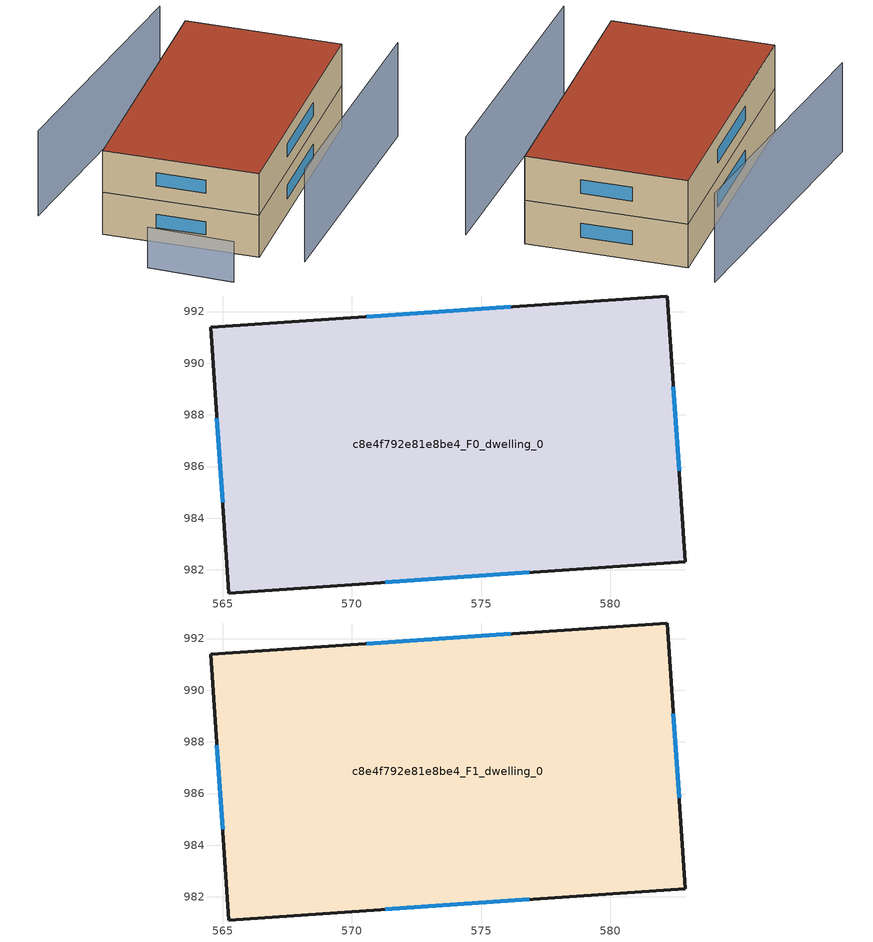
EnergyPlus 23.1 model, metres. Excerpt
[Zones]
c8e4f792e81e8be4_F0_dwelling_0
 floor ground (EU_floor_Construction): 582.2,992.6 582.91,982.32 565.23,981.11 564.53,991.39 z0
 wall outside (EU_wall_Construction): 582.2,992.6 564.53,991.39 565.23,981.11 582.91,982.32 582.2,992.6 z0:3
 window (EU_Window_Construction): 576.15,992.19 570.58,991.8 / 582.67,985.84 582.45,989.08 / 571.29,981.52 576.86,981.9 / 564.77,987.87 564.99,984.63 z1.03:1.97
c8e4f792e81e8be4_F1_dwelling_0
 floor to c8e4f792e81e8be4_F0_dwelling_0 (EU_floor_Construction): 582.2,992.6 582.91,982.32 565.23,981.11 564.53,991.39 z3
 wall outside (EU_wall_Construction): 582.2,992.6 564.53,991.39 565.23,981.11 582.91,982.32 582.2,992.6 z3:6
 window (EU_Window_Construction): 576.15,992.19 570.58,991.8 / 582.67,985.84 582.45,989.08 / 571.29,981.52 576.86,981.9 / 564.77,987.87 564.99,984.63 z4.03:4.97
 roof outside (EU_roof_Construction): 582.91,982.32 582.2,992.6 564.53,991.39 565.23,981.11 z6
shading: 565.7,978.22 583.13,978.62 z0:6.7; 561.45,987.18 561.63,981.45 z0:2.9; 583.28,994.74 565.32,996.04 z0:6.1
[Building]
EU S2 Campaign: North Axis=0; Terrain=City; Solar Distribution=FullExterior
[Site:Location]
Cape.Town.Intl.AP: Latitude=-33.965; Longitude=18.602; Time Zone=2; Elevation=46
[SizingPeriod:WeatherFileDays]
AnnualSizingPeriod: Begin Month=1; Begin Day of Month=1; End Month=12; End Day of Month=31; Day of Week for Start Day=Monday; Use Weather File Daylight Saving Period=No; Use Weather File Rain and Snow Indicators=No
[MATERIAL]
EU_InternalMass_Material: Roughness=MediumRough; Thickness=0.1; Conductivity=1; Density=1800; Specific Heat=900; Thermal Absorptance=0.9; Solar Absorptance=0.7; Visible Absorptance=0.7
[MATERIAL:NOMASS] Roughness=MediumRough; Thermal Absorptance=0.9; Solar Absorptance=0.7; Visible Absorptance=0.7
Name | Thermal Resistance
EU_wall_NoMass | 0.493876
EU_roof_NoMass | 0.449382
EU_floor_NoMass | 1.25
[WINDOWMATERIAL:SIMPLEGLAZINGSYSTEM]
EU_Window_SimpleGlazing: UFactor=4.4; Solar Heat Gain Coefficient=0.85; Visible Transmittance=0.85
[CONSTRUCTION]
EU_wall_Construction: EU_wall_NoMass
EU_roof_Construction: EU_roof_NoMass
EU_floor_Construction: EU_floor_NoMass
EU_Window_Construction: EU_Window_SimpleGlazing
EU_InternalMass_Construction: EU_InternalMass_Material
[ZONE] Type=1; Multiplier=1; Ceiling Height=autocalculate; Floor Area=autocalculate; Part of Total Floor Area=Yes
Name | Volume
c8e4f792e81e8be4_F0_dwelling_0 | 547.911
c8e4f792e81e8be4_F1_dwelling_0 | 547.912
[INTERNALMASS] Construction=EU_InternalMass_Construction; Surface Area=182.637
Name | Zone or ZoneList
c8e4f792e81e8be4_F0_dwelling_0_EU_InternalMass | c8e4f792e81e8be4_F0_dwelling_0
c8e4f792e81e8be4_F1_dwelling_0_EU_InternalMass | c8e4f792e81e8be4_F1_dwelling_0
[OTHEREQUIPMENT] Fuel Type=Electricity; Design Level Calculation Method=Watts/Area; Power per Zone Floor Area=1; Fraction Latent=0; Fraction Radiant=0; Fraction Lost=0; Carbon Dioxide Generation Rate=0; EndUse Subcategory=EU_Step8_InternalGains
Name | Zone or ZoneList or Space or SpaceList | Schedule
EU_Step8_InternalGain_c8e4f792e81e8be4_F0_dwelling_0_f000 | c8e4f792e81e8be4_F0_dwelling_0 | EU_Step8_GainSchedule_c8e4f792e81e8be4_F0_dwelling_0_f000
EU_Step8_InternalGain_c8e4f792e81e8be4_F1_dwelling_0_f000 | c8e4f792e81e8be4_F1_dwelling_0 | EU_Step8_GainSchedule_c8e4f792e81e8be4_F1_dwelling_0_f000
[ZONEVENTILATION:DESIGNFLOWRATE] Schedule=EU_AlwaysOn; Design Flow Rate Calculation Method=AirChanges/Hour; Air Changes per Hour=0.64; Ventilation Type=Natural; Fan Pressure Rise=0; Fan Total Efficiency=1; Constant Term Coefficient=1; Temperature Term Coefficient=0; Velocity Term Coefficient=0; Velocity Squared Term Coefficient=0; Minimum Indoor Temperature=-100; Maximum Indoor Temperature=100; Delta Temperature=-100; Minimum Outdoor Temperature=-100; Maximum Outdoor Temperature=100; Maximum Wind Speed=40
Name | Zone or ZoneList or Space or SpaceList
EU_ConstantAir_c8e4f792e81e8be4_F0_dwelling_0 | c8e4f792e81e8be4_F0_dwelling_0
EU_ConstantAir_c8e4f792e81e8be4_F1_dwelling_0 | c8e4f792e81e8be4_F1_dwelling_0
[HVACTEMPLATE:THERMOSTAT] Constant Heating Setpoint=20; Constant Cooling Setpoint=50
EU_HeatOnly_c8e4f792e81e8be4_F0_dwelling_0; EU_HeatOnly_c8e4f792e81e8be4_F1_dwelling_0
[HVACTEMPLATE:ZONE:IDEALLOADSAIRSYSTEM] System Availability Schedule=EU_AlwaysOn; Maximum Heating Supply Air Temperature=50; Minimum Cooling Supply Air Temperature=13; Maximum Heating Supply Air Humidity Ratio=0.0156; Minimum Cooling Supply Air Humidity Ratio=0.0077; Heating Limit=NoLimit; Cooling Limit=NoLimit; Heating Availability Schedule=EU_AlwaysOn; Cooling Availability Schedule=EU_CoolingOff; Dehumidification Control Type=ConstantSensibleHeatRatio; Cooling Sensible Heat Ratio=0.7; Dehumidification Setpoint=60; Humidification Control Type=None; Humidification Setpoint=30; Outdoor Air Method=None; Outdoor Air Flow Rate per Person=0.00944; Outdoor Air Flow Rate per Zone Floor Area=0; Outdoor Air Flow Rate per Zone=0; Demand Controlled Ventilation Type=None; Outdoor Air Economizer Type=NoEconomizer; Heat Recovery Type=None; Sensible Heat Recovery Effectiveness=0.7; Latent Heat Recovery Effectiveness=0.65
Name | Template Thermostat
c8e4f792e81e8be4_F0_dwelling_0 | EU_HeatOnly_c8e4f792e81e8be4_F0_dwelling_0
c8e4f792e81e8be4_F1_dwelling_0 | EU_HeatOnly_c8e4f792e81e8be4_F1_dwelling_0
[SIZING:ZONE] Zone Cooling Design Supply Air Temperature Input Method=SupplyAirTemperature; Zone Cooling Design Supply Air Temperature=13; Zone Heating Design Supply Air Temperature Input Method=SupplyAirTemperature; Zone Heating Design Supply Air Temperature=50; Zone Cooling Design Supply Air Humidity Ratio=0.008; Zone Heating Design Supply Air Humidity Ratio=0.008; Cooling Design Air Flow Method=DesignDay; Cooling Design Air Flow Rate=0; Cooling Minimum Air Flow per Zone Floor Area=0.000762; Cooling Minimum Air Flow=0; Cooling Minimum Air Flow Fraction=0.2; Heating Design Air Flow Method=DesignDay; Heating Design Air Flow Rate=0; Heating Maximum Air Flow per Zone Floor Area=0.002032; Heating Maximum Air Flow=0.141576; Heating Maximum Air Flow Fraction=0.3; Account for Dedicated Outdoor Air System=No; Dedicated Outdoor Air System Control Strategy=NeutralSupplyAir; Dedicated Outdoor Air Low Setpoint Temperature for Design=autosize; Dedicated Outdoor Air High Setpoint Temperature for Design=autosize; Zone Load Sizing Method=Sensible Load Only No Latent Load; Zone Latent Cooling Design Supply Air Humidity Ratio Input Method=HumidityRatioDifference; Zone Cooling Design Supply Air Humidity Ratio Difference=0.005; Zone Latent Heating Design Supply Air Humidity Ratio Input Method=HumidityRatioDifference; Zone Humidification Design Supply Air Humidity Ratio Difference=0.005
c8e4f792e81e8be4_F0_dwelling_0; c8e4f792e81e8be4_F1_dwelling_0
[SCHEDULE:CONSTANT]
Name | Hourly Value
EU_AlwaysOn | 1
EU_CoolingOff | 0
[SCHEDULE:FILE] Column Number=1; Rows to Skip at Top=0; Number of Hours of Data=8760; Column Separator=Comma; Interpolate to Timestep=No; Minutes per Item=60; Adjust Schedule for Daylight Savings=Yes
Name | File
EU_Step8_GainSchedule_c8e4f792e81e8be4_F0_dwelling_0_f000 | ../../schedules/c8e4f792e81e8be4/c8e4f792e81e8be4_F0_dwelling_0_f000_gain.csv
EU_Step8_GainSchedule_c8e4f792e81e8be4_F1_dwelling_0_f000 | ../../schedules/c8e4f792e81e8be4/c8e4f792e81e8be4_F1_dwelling_0_f000_gain.csv
